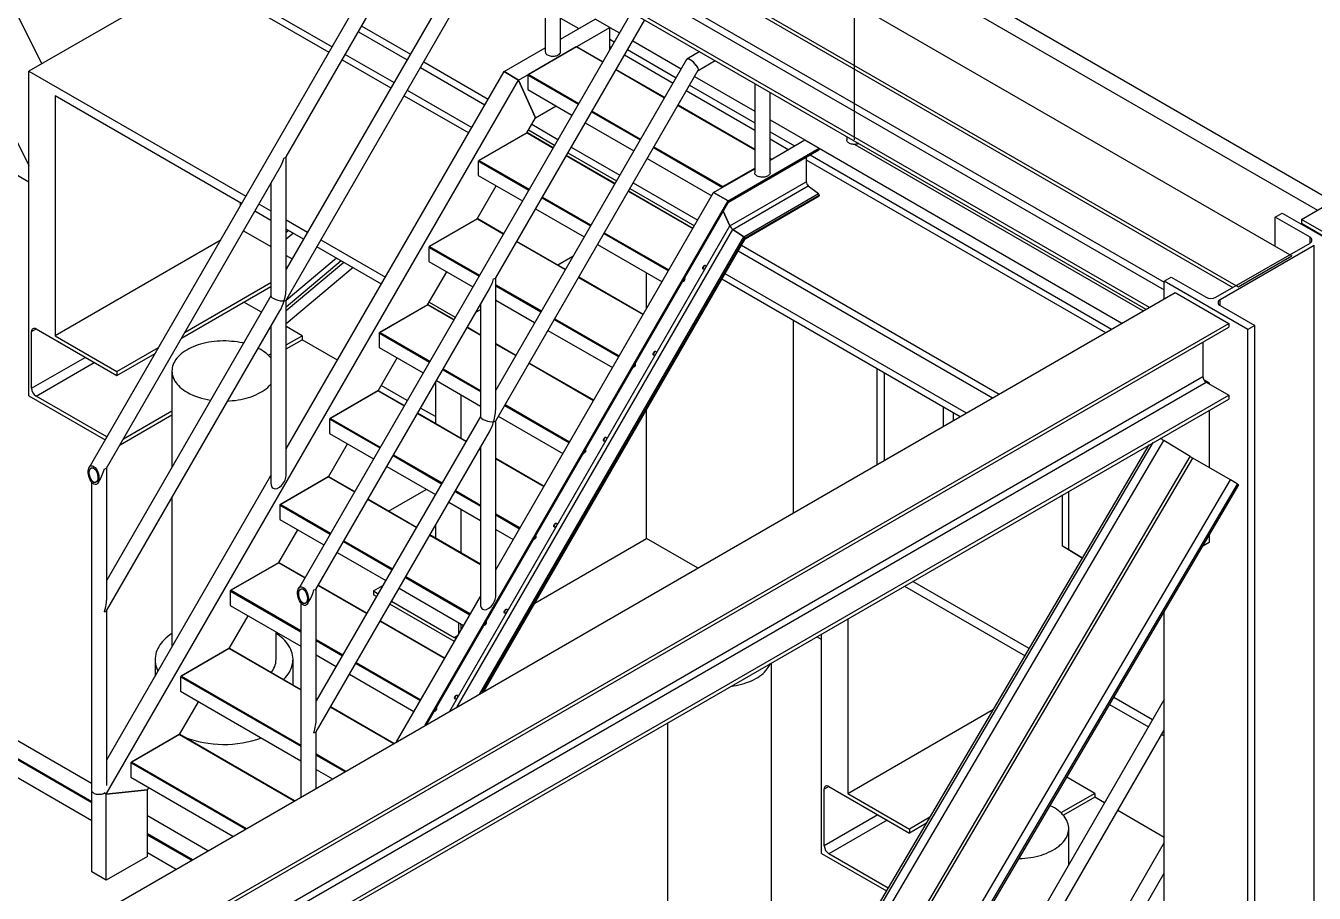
# Model space of a CAD drawing. Header units: inches. Extents: x -1490 to 2215, y -1057 to 1547.
# Drawn here: x 1852.5 to 1962.8, y 1279.2 to 1353.5 of the extents above; entities that cross this region are included whole.
import ezdxf

# ---------------------------------------------------------------- set-up
doc = ezdxf.new("R2010")
doc.units = ezdxf.units.IN
doc.header["$MEASUREMENT"] = 0

msp = doc.modelspace()

# ---------------------------------------------------------------- linework, layer by layer
at = {"color": 7, "linetype": 'Continuous', "lineweight": 25}
for p, q in [((1697.89, 1485.67), (1960.93, 1333.81)), ((1693.29, 1483.02), (1956.34, 1331.16)), ((1693.48, 1482.58), (1955.88, 1331.1)), ((1826.76, 1402.7), (1949.99, 1331.56)), ((1826.48, 1402.21), (1949.99, 1330.9)), ((1824.55, 1401.1), (1948.72, 1329.42)), ((1824.65, 1400.71), (1948.43, 1329.25)), ((1961.75, 1336.94), (2050.71, 1388.3)), ((1844.24, 1371.03), (1878.47, 1351.26)), ((1844.5, 1371.48), (1878.73, 1351.72)), ((1843.83, 1370.33), (1853.88, 1350.27)), ((1840.91, 1365.26), (1852.78, 1341.56)), ((1886.43, 1365.05), (1857.93, 1315.7)), ((1874.8, 1342.29), (1887.56, 1364.39)), ((1964.44, 1338.49), (1924.12, 1361.76)), ((1891.16, 1361.01), (1874.81, 1332.69)), ((1923.36, 1360.68), (1963.12, 1337.73)), ((1874.8, 1330.04), (1892.15, 1360.08)), ((1896.99, 1358.95), (1896.99, 1351.3)), ((1867.04, 1357.86), (1852.78, 1349.63)), ((1898.31, 1351.3), (1898.31, 1358.19)), ((1904.37, 1354.69), (1875.88, 1305.34)), ((1892.75, 1331.93), (1905.51, 1354.03)), ((1898.31, 1354.18), (1899.86, 1353.29)), ((1898.31, 1352.39), (1901.27, 1354.1)), ((1902.51, 1353.39), (1901.27, 1354.1)), ((1880.99, 1353.01), (1885.16, 1350.6)), ((1881.28, 1353.5), (1885.44, 1351.09)), ((1894.71, 1348.88), (1902.51, 1353.39)), ((1902.51, 1351.48), (1902.51, 1353.39)), ((1902.51, 1353.39), (1903.34, 1352.91)), ((1899.65, 1351.71), (1895.56, 1349.35)), ((1899.68, 1351.71), (1895.59, 1349.35)), ((1899.68, 1351.71), (1901.9, 1350.43)), ((1901.91, 1350.44), (1899.71, 1351.71)), ((1902.51, 1352.37), (1902.9, 1352.15)), ((1902.51, 1352.37), (1902.9, 1352.15)), ((1902.51, 1351.76), (1902.63, 1351.69)), ((1904.48, 1352.25), (1908.64, 1349.85)), ((1879.61, 1350.61), (1883.77, 1348.2)), ((1879.87, 1351.07), (1884.04, 1348.66)), ((1909.1, 1350.65), (1892.75, 1322.33)), ((1893.47, 1349.6), (1896.99, 1351.63)), ((1903.77, 1351.03), (1907.94, 1348.62)), ((1904.04, 1351.49), (1908.2, 1349.08)), ((1904.04, 1351.49), (1908.2, 1349.08)), ((1910.23, 1351.31), (1909.13, 1350.68)), ((1852.78, 1321.82), (1852.78, 1349.63)), ((1852.78, 1349.63), (1871.34, 1338.92)), ((1874.81, 1317.29), (1893.47, 1349.6)), ((1886.3, 1349.95), (1891.83, 1346.75)), ((1886.58, 1350.44), (1892.11, 1347.24)), ((1892.75, 1319.68), (1910.09, 1349.72)), ((1893.47, 1349.6), (1894.71, 1348.88)), ((1894.71, 1348.88), (1893.47, 1349.6)), ((1903.04, 1349.77), (1907.21, 1347.36)), ((1907.22, 1347.38), (1903.05, 1349.78)), ((1910.08, 1349.7), (1911.54, 1350.55)), ((1852.78, 1340.14), (1837.79, 1348.8)), ((1859.4, 1287.73), (1894.71, 1348.88)), ((1894.71, 1348.88), (1896.17, 1345.65)), ((1896.17, 1345.65), (1894.71, 1348.88)), ((1895.51, 1349.3), (1895.53, 1349.31)), ((1895.51, 1349.3), (1895.51, 1348.06)), ((1895.51, 1349.3), (1895.55, 1349.27)), ((1895.53, 1349.31), (1895.55, 1349.3)), ((1895.55, 1349.3), (1895.55, 1349.32)), ((1895.56, 1349.32), (1895.55, 1349.32)), ((1895.55, 1349.27), (1899.82, 1346.81)), ((1895.59, 1349.35), (1899.86, 1346.88)), ((1909.34, 1348.43), (1914.93, 1345.2)), ((1909.34, 1348.43), (1914.93, 1345.2)), ((1909.78, 1349.19), (1914.93, 1346.22)), ((1914.93, 1348.59), (1914.93, 1340.94)), ((1870.99, 1338.31), (1855.01, 1347.54)), ((1855.01, 1347.54), (1855.01, 1326.97)), ((1884.91, 1347.54), (1890.44, 1344.35)), ((1885.18, 1348), (1890.71, 1344.81)), ((1895.51, 1348.06), (1899.28, 1345.88)), ((1909.07, 1347.97), (1914.93, 1344.59)), ((1916.25, 1340.94), (1916.25, 1347.83)), ((1896.17, 1345.65), (1897.93, 1346.66)), ((1901, 1346.22), (1905.16, 1343.82)), ((1908.35, 1346.71), (1914.93, 1342.91)), ((1914.93, 1342.92), (1908.36, 1346.72)), ((1895.42, 1344.35), (1896.17, 1345.65)), ((1895.85, 1345.09), (1898.08, 1343.8)), ((1900.42, 1345.22), (1904.58, 1342.82)), ((1900.96, 1346.15), (1905.12, 1343.75)), ((1916.25, 1345.46), (1919.21, 1343.75)), ((1895.4, 1344.35), (1891.31, 1341.99)), ((1895.43, 1344.35), (1891.34, 1341.98)), ((1895.43, 1344.35), (1897.65, 1343.06)), ((1897.66, 1343.08), (1895.46, 1344.35)), ((1895.56, 1344.6), (1897.79, 1343.31)), ((1916.25, 1344.44), (1918.33, 1343.24)), ((1916.25, 1344.44), (1918.33, 1343.24)), ((1922.81, 1344.05), (1922.81, 1343.75)), ((1899.22, 1343.14), (1903.38, 1340.74)), ((1906.26, 1343.09), (1912.17, 1339.68)), ((1906.3, 1343.16), (1912.21, 1339.75)), ((1912.65, 1338.53), (1920.45, 1343.03)), ((1912.68, 1338.46), (1920.45, 1342.95)), ((1912.68, 1338.43), (1920.43, 1342.9)), ((1916.25, 1343.83), (1917.8, 1342.93)), ((1916.25, 1342.03), (1919.21, 1343.75)), ((1919.21, 1343.75), (1920.45, 1343.03)), ((1920.45, 1343.03), (1920.45, 1342.95)), ((1920.45, 1343.03), (1946.38, 1328.06)), ((1923.5, 1343.37), (1948.2, 1329.11)), ((1874.81, 1331.15), (1874.81, 1342.31)), ((1891.26, 1341.94), (1891.28, 1341.95)), ((1891.26, 1341.94), (1891.26, 1340.7)), ((1891.26, 1341.94), (1891.3, 1341.91)), ((1891.28, 1341.95), (1891.3, 1341.94)), ((1891.3, 1341.94), (1891.3, 1341.96)), ((1891.31, 1341.95), (1891.3, 1341.96)), ((1891.3, 1341.91), (1895.57, 1339.45)), ((1891.34, 1341.98), (1895.61, 1339.52)), ((1898.79, 1342.41), (1902.96, 1340)), ((1902.97, 1340.02), (1898.8, 1342.42)), ((1898.93, 1342.65), (1903.1, 1340.25)), ((1905.72, 1342.16), (1911.25, 1338.97)), ((1916.33, 1342.12), (1916.25, 1342.17)), ((1916.25, 1342.15), (1916.3, 1342.11)), ((1916.25, 1342.08), (1916.3, 1342.11)), ((1919.35, 1342.28), (1919.35, 1340.15)), ((1919.35, 1342.04), (1944.96, 1327.25)), ((1919.67, 1342.46), (1945.49, 1327.55)), ((1919.67, 1342.46), (1945.49, 1327.55)), ((1859.43, 1315.65), (1874.27, 1341.36)), ((1891.26, 1340.7), (1895.03, 1338.52)), ((1911.41, 1339.24), (1914.93, 1341.28)), ((1912.21, 1339.75), (1914.93, 1341.32)), ((1873.5, 1340.03), (1873.5, 1330.39)), ((1891.17, 1336.99), (1892.8, 1339.81)), ((1904.24, 1339.59), (1909.77, 1336.4)), ((1904.52, 1340.08), (1910.05, 1336.89)), ((1912.21, 1339.73), (1912.21, 1339.75)), ((1912.81, 1336.38), (1919.35, 1340.15)), ((1913.06, 1336.09), (1919.52, 1339.82)), ((1919.52, 1339.82), (1920.39, 1339.15)), ((1886.72, 1293.63), (1912.65, 1338.53)), ((1886.82, 1293.68), (1912.68, 1338.46)), ((1892.75, 1306.93), (1911.41, 1339.24)), ((1896.71, 1338.79), (1900.87, 1336.39)), ((1896.75, 1338.86), (1900.91, 1336.46)), ((1904.1, 1339.35), (1909.63, 1336.15)), ((1909.64, 1336.17), (1904.11, 1339.36)), ((1911.41, 1339.24), (1912.65, 1338.53)), ((1912.65, 1338.53), (1911.41, 1339.24)), ((1912.65, 1338.53), (1912.68, 1338.46)), ((1912.68, 1338.46), (1912.65, 1338.53)), ((1913.99, 1335.46), (1920.39, 1339.15)), ((1914.08, 1335.35), (1920.45, 1339.03)), ((1914.11, 1335.29), (1920.45, 1338.95)), ((1920.45, 1339.03), (1920.45, 1338.95)), ((1870.87, 1338.38), (1870.87, 1338.11)), ((1873.5, 1336.86), (1872.13, 1337.66)), ((1872.48, 1338.26), (1873.5, 1337.67)), ((1886.86, 1293.7), (1912.68, 1338.43)), ((1896.17, 1337.86), (1900.33, 1335.46)), ((1912.23, 1337.65), (1912.81, 1336.38)), ((1912.81, 1336.38), (1912.23, 1337.65)), ((1959.51, 1337.13), (1960.11, 1337.48)), ((1960.11, 1337.48), (1967.28, 1333.34)), ((1874.81, 1336.91), (1876.64, 1335.85)), ((1891.15, 1336.99), (1887.06, 1334.63)), ((1891.18, 1336.99), (1887.09, 1334.62)), ((1888.82, 1294.84), (1912.81, 1336.38)), ((1891.18, 1336.99), (1893.4, 1335.7)), ((1893.41, 1335.72), (1891.21, 1336.99)), ((1962.49, 1335.41), (1959.51, 1337.13)), ((1959.51, 1334.64), (1959.51, 1337.13)), ((1966.34, 1334.29), (1961.75, 1336.94)), ((1961.75, 1336.94), (1961.75, 1336.61)), ((1961.75, 1336.61), (1963.68, 1335.5)), ((1871.15, 1335.97), (1873.5, 1334.61)), ((1876.29, 1335.25), (1874.81, 1336.11)), ((1875.02, 1335.99), (1874.81, 1335.81)), ((1875.42, 1335.76), (1874.81, 1335.25)), ((1877.78, 1335.2), (1883.31, 1332)), ((1889.45, 1295.2), (1913.06, 1336.09)), ((1891.39, 1296.32), (1913.99, 1335.46)), ((1891.63, 1296.46), (1914.08, 1335.35)), ((1891.72, 1296.51), (1914.11, 1335.29)), ((1902.01, 1335.73), (1907.54, 1332.54)), ((1902.05, 1335.8), (1907.58, 1332.61)), ((1913.06, 1336.09), (1913.99, 1335.46)), ((1913.99, 1335.46), (1913.06, 1336.09)), ((1914.08, 1335.35), (1914.11, 1335.29)), ((1914.11, 1335.29), (1914.08, 1335.35)), ((1962.49, 1334.92), (1962.49, 1335.41)), ((1869.16, 1335.14), (1855.01, 1326.97)), ((1873.5, 1334.7), (1873.43, 1334.65)), ((1882.96, 1331.4), (1877.43, 1334.59)), ((1887.01, 1334.58), (1887.03, 1334.59)), ((1887.01, 1334.58), (1887.01, 1333.34)), ((1887.01, 1334.58), (1887.05, 1334.55)), ((1887.03, 1334.59), (1887.05, 1334.57)), ((1887.05, 1334.58), (1887.05, 1334.6)), ((1887.06, 1334.59), (1887.05, 1334.6)), ((1887.05, 1334.55), (1891.32, 1332.09)), ((1887.09, 1334.62), (1891.36, 1332.16)), ((1894.54, 1335.05), (1898.71, 1332.64)), ((1898.72, 1332.66), (1894.55, 1335.06)), ((1901.47, 1334.8), (1907, 1331.61)), ((1913.5, 1334.24), (1935.29, 1321.66)), ((1913.79, 1334.73), (1935.85, 1321.99)), ((1954.42, 1330.27), (1962.49, 1334.92)), ((1962.85, 1334.71), (1954.78, 1330.06)), ((1962.85, 1211.93), (1962.85, 1334.71)), ((1874.81, 1333.85), (1875.32, 1333.56)), ((1879.12, 1333.62), (1874.81, 1330)), ((1879.51, 1333.39), (1874.81, 1329.44)), ((1879.74, 1333.26), (1874.81, 1329.12)), ((1887.01, 1333.34), (1890.78, 1331.16)), ((1899.36, 1333.77), (1898.07, 1333.03)), ((1956.34, 1331.16), (1960.93, 1333.81)), ((1880.53, 1332.81), (1874.81, 1328)), ((1886.92, 1329.63), (1888.55, 1332.45)), ((1892.75, 1320.79), (1892.75, 1331.95)), ((1899.85, 1331.98), (1905.38, 1328.79)), ((1905.39, 1328.81), (1899.86, 1332)), ((1905.67, 1329.3), (1905.67, 1332.38)), ((1912.12, 1331.84), (1932.52, 1320.06)), ((1912.38, 1332.3), (1933.05, 1320.37)), ((1949.99, 1331.64), (1950.6, 1331.99)), ((1950.6, 1331.99), (1953.58, 1330.27)), ((1865.85, 1326.78), (1873.5, 1331.2)), ((1866.15, 1327.29), (1873.5, 1331.54)), ((1877.37, 1305.3), (1892.21, 1331)), ((1892.75, 1331.35), (1896.66, 1329.1)), ((1892.75, 1331.26), (1896.62, 1329.03)), ((1957.16, 1327.5), (1949.99, 1331.64)), ((1949.99, 1330.15), (1949.99, 1331.64)), ((1847.03, 1270.71), (1950.93, 1330.69)), ((1873.5, 1330.41), (1859.44, 1306.05)), ((1872.68, 1328.99), (1871.18, 1329.86)), ((1874.81, 1315.1), (1874.81, 1330.06)), ((1886.9, 1329.63), (1882.81, 1327.27)), ((1886.93, 1329.63), (1882.84, 1327.26)), ((1886.93, 1329.63), (1889.15, 1328.34)), ((1889.16, 1328.36), (1886.96, 1329.63)), ((1887.05, 1329.85), (1889.28, 1328.56)), ((1891.44, 1329.67), (1891.44, 1320.03)), ((1892.75, 1330.02), (1896.08, 1328.1)), ((1892.81, 1329.99), (1892.75, 1329.96)), ((1950.93, 1330.69), (1955.52, 1328.04)), ((1954.78, 1329.57), (1954.78, 1330.06)), ((1859.43, 1303.41), (1874.27, 1329.11)), ((1891.44, 1329.2), (1891.03, 1328.96)), ((1954.78, 1329.57), (1957.76, 1327.85)), ((1851.62, 1268.06), (1955.52, 1328.04)), ((1851.62, 1267.73), (1955.52, 1327.71)), ((1853, 1327.34), (1853.39, 1327.56)), ((1853.39, 1327.56), (1860.29, 1323.58)), ((1873.5, 1327.78), (1873.5, 1314.34)), ((1876.16, 1326.98), (1874.81, 1327.76)), ((1890.29, 1327.68), (1891.44, 1327.02)), ((1891.44, 1327.04), (1890.3, 1327.7)), ((1897.22, 1327.44), (1902.75, 1324.25)), ((1897.76, 1328.37), (1903.29, 1325.18)), ((1897.8, 1328.44), (1903.33, 1325.25)), ((1918.26, 1311.83), (1918.26, 1328.29)), ((1955.52, 1328.04), (1955.52, 1327.71)), ((1957.76, 1327.85), (1957.16, 1327.5)), ((1957.16, 1198.06), (1957.16, 1327.5)), ((1957.76, 1197.71), (1957.76, 1327.85)), ((1853, 1322.48), (1853, 1327.34)), ((1855.01, 1326.97), (1860.29, 1323.91)), ((1874.81, 1326.2), (1876.16, 1326.98)), ((1874.81, 1325.87), (1876.16, 1326.64)), ((1876.16, 1326.98), (1876.16, 1326.64)), ((1879.2, 1324.89), (1876.16, 1326.64)), ((1882.76, 1327.21), (1882.78, 1327.23)), ((1882.76, 1327.21), (1882.76, 1325.98)), ((1882.76, 1327.21), (1882.8, 1327.19)), ((1882.78, 1327.23), (1882.8, 1327.21)), ((1882.8, 1327.21), (1882.8, 1327.24)), ((1882.81, 1327.23), (1882.8, 1327.24)), ((1882.8, 1327.19), (1887.07, 1324.73)), ((1882.84, 1327.26), (1887.11, 1324.8)), ((1953.31, 1326.44), (1953.31, 1323.49)), ((1860.29, 1323.91), (1863.87, 1325.98)), ((1860.29, 1323.58), (1863.58, 1325.47)), ((1873.27, 1325.31), (1873.5, 1325.44)), ((1882.76, 1325.98), (1886.53, 1323.8)), ((1894.47, 1325.3), (1892.75, 1326.28)), ((1892.75, 1326.26), (1894.46, 1325.28)), ((1853, 1322.48), (1857.6, 1325.13)), ((1853.39, 1321.81), (1858.37, 1324.68)), ((1873.48, 1325.1), (1873.5, 1325.11)), ((1882.67, 1322.27), (1884.3, 1325.09)), ((1888.25, 1324.14), (1891.44, 1322.3)), ((1895.6, 1324.62), (1901.13, 1321.43)), ((1901.14, 1321.45), (1895.61, 1324.64)), ((1925.42, 1315.97), (1925.42, 1324.16)), ((1852.55, 1265.33), (1953.31, 1323.49)), ((1852.55, 1264.67), (1953.59, 1323)), ((1860.29, 1323.91), (1860.29, 1323.58)), ((1865.02, 1323.96), (1865.02, 1315.73)), ((1887.67, 1323.14), (1891.44, 1320.96)), ((1888.21, 1324.07), (1891.44, 1322.2)), ((1926.03, 1316.32), (1926.03, 1323.81)), ((1953.84, 1322.94), (1953.4, 1323.19)), ((1953.59, 1323), (1955.52, 1321.89)), ((1882.65, 1322.27), (1878.56, 1319.9)), ((1882.68, 1322.26), (1878.59, 1319.9)), ((1882.68, 1322.26), (1884.9, 1320.98)), ((1884.91, 1321), (1882.71, 1322.27)), ((1885.17, 1321.44), (1882.94, 1322.73)), ((1887.58, 1322.98), (1887.58, 1319.46)), ((1889.8, 1318.17), (1889.8, 1321.91)), ((1953.77, 1322.9), (1953.84, 1322.94)), ((1953.84, 1322.94), (1953.84, 1322.86)), ((1852.55, 1262.45), (1955.52, 1321.89)), ((1852.55, 1262.12), (1955.52, 1321.56)), ((1852.78, 1321.82), (1859.3, 1318.06)), ((1859.44, 1318.31), (1853.39, 1321.81)), ((1893.51, 1321.01), (1899.04, 1317.81)), ((1893.55, 1321.08), (1899.08, 1317.89)), ((1931.11, 1319.25), (1931.11, 1320.87)), ((1955.52, 1321.89), (1955.52, 1321.56)), ((1860.58, 1317.65), (1865.02, 1320.21)), ((1860.87, 1318.15), (1865.02, 1320.55)), ((1891.44, 1320.05), (1877.38, 1295.7)), ((1878.51, 1319.85), (1878.53, 1319.87)), ((1878.51, 1319.85), (1878.51, 1318.62)), ((1878.51, 1319.85), (1878.55, 1319.83)), ((1878.53, 1319.87), (1878.55, 1319.85)), ((1878.55, 1319.85), (1878.55, 1319.88)), ((1878.56, 1319.87), (1878.55, 1319.88)), ((1878.55, 1319.83), (1882.82, 1317.37)), ((1878.59, 1319.9), (1882.86, 1317.44)), ((1886.04, 1320.32), (1890.21, 1317.92)), ((1890.22, 1317.93), (1886.05, 1320.34)), ((1887.58, 1320.06), (1886.31, 1320.79)), ((1892.75, 1304.74), (1892.75, 1319.7)), ((1892.97, 1320.08), (1898.5, 1316.89)), ((1905.67, 1309.61), (1905.67, 1320.67)), ((1931.96, 1319.74), (1931.96, 1320.38)), ((1953.84, 1320.6), (1953.84, 1315.69)), ((1877.37, 1293.05), (1892.21, 1318.75)), ((1878.51, 1318.62), (1882.28, 1316.44)), ((1852.55, 1152.5), (1949.97, 1318)), ((1852.55, 1153.87), (1949.06, 1317.84)), ((1852.55, 1154.27), (1948.71, 1317.63)), ((1878.42, 1314.91), (1880.05, 1317.72)), ((1952.22, 1316.63), (1949.97, 1318)), ((1853.95, 1149.68), (1952.22, 1316.63)), ((1854.18, 1149.55), (1952.44, 1316.49)), ((1883.96, 1316.71), (1888.12, 1314.3)), ((1884, 1316.78), (1888.16, 1314.37)), ((1891.35, 1317.26), (1891.44, 1317.21)), ((1891.44, 1317.23), (1891.36, 1317.28)), ((1891.44, 1317.42), (1891.44, 1303.98)), ((1896.89, 1314.08), (1892.75, 1316.47)), ((1892.75, 1316.45), (1896.88, 1314.07)), ((1955.67, 1314.63), (1952.44, 1316.49)), ((1859.44, 1304.52), (1859.44, 1315.67)), ((1883.42, 1315.78), (1887.58, 1313.37)), ((1858.12, 1288.63), (1812.99, 1314.69)), ((1857.4, 1147.69), (1955.67, 1314.63)), ((1858, 1147.33), (1956.27, 1314.28)), ((1858.12, 1314.46), (1858.12, 1288.08)), ((1858.12, 1147.26), (1956.39, 1314.2)), ((1858.69, 1314.38), (1858.89, 1314.72)), ((1859.44, 1290.65), (1873.5, 1315.01)), ((1878.4, 1314.91), (1874.31, 1312.54)), ((1878.43, 1314.9), (1874.34, 1312.54)), ((1878.43, 1314.9), (1880.65, 1313.62)), ((1880.66, 1313.63), (1878.46, 1314.91)), ((1956.39, 1314.2), (1956.27, 1314.28)), ((1812.99, 1313.17), (1858.16, 1287.09)), ((1865.02, 1313.1), (1865.02, 1300.33)), ((1883.57, 1311.96), (1886.8, 1313.82)), ((1887.58, 1313.38), (1887.58, 1313.36)), ((1889.26, 1313.65), (1891.44, 1312.39)), ((1889.3, 1313.72), (1891.44, 1312.48)), ((1941.29, 1308.96), (1941.29, 1313.35)), ((1941.82, 1308.65), (1941.82, 1313.66)), ((1858.16, 1286.98), (1812.99, 1313.05)), ((1874.26, 1312.49), (1874.28, 1312.5)), ((1874.26, 1312.49), (1874.26, 1311.25)), ((1874.26, 1312.49), (1874.3, 1312.47)), ((1874.28, 1312.5), (1874.3, 1312.49)), ((1874.3, 1312.49), (1874.3, 1312.52)), ((1874.31, 1312.51), (1874.3, 1312.52)), ((1874.3, 1312.47), (1878.57, 1310)), ((1874.34, 1312.54), (1878.61, 1310.07)), ((1881.79, 1312.96), (1885.96, 1310.56)), ((1885.97, 1310.57), (1881.8, 1312.98)), ((1888.72, 1312.72), (1891.44, 1311.15)), ((1889.8, 1308.36), (1889.8, 1312.09)), ((1812.99, 1311.54), (1858.16, 1285.46)), ((1874.26, 1311.25), (1878.03, 1309.07)), ((1892.75, 1311.72), (1894.83, 1310.52)), ((1892.75, 1311.63), (1894.79, 1310.45)), ((1874.17, 1307.55), (1875.8, 1310.36)), ((1887.1, 1309.9), (1891.44, 1307.39)), ((1891.44, 1307.41), (1887.11, 1309.92)), ((1887.58, 1310.73), (1887.58, 1309.64)), ((1892.75, 1310.39), (1894.25, 1309.52)), ((1953.84, 1309.87), (1953.84, 1309.26)), ((1879.71, 1309.35), (1883.87, 1306.94)), ((1879.75, 1309.42), (1883.91, 1307.01)), ((1896.09, 1304.08), (1905.67, 1309.61)), ((1910.04, 1307.09), (1905.67, 1309.61)), ((1941.82, 1308.65), (1941.29, 1308.96)), ((1942.99, 1307.91), (1941.29, 1308.96)), ((1953.84, 1309.26), (1953.3, 1308.95)), ((1879.17, 1308.42), (1883.33, 1306.01)), ((1942.99, 1307.93), (1941.82, 1308.65)), ((1874.15, 1307.54), (1870.06, 1305.18)), ((1874.18, 1307.54), (1870.09, 1305.18)), ((1874.18, 1307.54), (1876.4, 1306.26)), ((1876.41, 1306.27), (1874.21, 1307.54)), ((1877.54, 1305.6), (1881.71, 1303.2)), ((1881.72, 1303.21), (1877.55, 1305.62)), ((1882.29, 1305.13), (1883.09, 1305.59)), ((1884.47, 1305.36), (1890, 1302.16)), ((1885.01, 1306.28), (1890.54, 1303.09)), ((1885.05, 1306.36), (1890.58, 1303.16)), ((1927.76, 1305.54), (1938.08, 1299.58)), ((1938.43, 1300.18), (1928.46, 1305.94)), ((1870.01, 1305.13), (1870.03, 1305.14)), ((1870.01, 1305.13), (1870.01, 1303.89)), ((1870.01, 1305.13), (1870.05, 1305.11)), ((1870.03, 1305.14), (1870.05, 1305.13)), ((1870.05, 1305.13), (1870.05, 1305.15)), ((1870.06, 1305.15), (1870.05, 1305.15)), ((1870.05, 1305.11), (1876.06, 1301.63)), ((1870.09, 1305.18), (1876.06, 1301.73)), ((1876.63, 1304.03), (1876.83, 1304.37)), ((1877.38, 1294.16), (1877.38, 1305.31)), ((1882.29, 1305.13), (1882.29, 1304.79)), ((1882.29, 1305.13), (1882.69, 1304.89)), ((1882.54, 1304.64), (1882.29, 1304.79)), ((1884.25, 1292.2), (1891.44, 1304.65)), ((1859.44, 1288.46), (1859.44, 1303.42)), ((1870.01, 1303.89), (1876.06, 1300.4)), ((1876.06, 1304.1), (1876.06, 1287.47)), ((1889.21, 1300.79), (1883.68, 1303.98)), ((1883.83, 1304.24), (1889.19, 1301.14)), ((1949.99, 1243.46), (1949.99, 1303.33)), ((1869.92, 1300.18), (1871.55, 1303)), ((1882.85, 1302.54), (1888.38, 1299.35)), ((1888.39, 1299.36), (1882.86, 1302.55)), ((1889.58, 1301.43), (1889.58, 1302.41)), ((1889.8, 1301.82), (1889.8, 1302.28)), ((1922.89, 1302.73), (1922.89, 1287.78)), ((1873.94, 1299.25), (1873.94, 1301.62)), ((1877.38, 1300.97), (1879.66, 1299.65)), ((1889.19, 1301.14), (1889.52, 1301.33)), ((1920.66, 1300.96), (1920.24, 1301.2)), ((1920.66, 1282.64), (1920.66, 1301.44)), ((1869.9, 1300.18), (1865.81, 1297.82)), ((1869.93, 1300.18), (1865.84, 1297.82)), ((1869.93, 1300.18), (1876.06, 1296.64)), ((1876.06, 1296.66), (1869.96, 1300.18)), ((1877.38, 1300.88), (1879.62, 1299.58)), ((1863.58, 1299.25), (1863.58, 1297.82)), ((1875.39, 1297.05), (1875.39, 1299.25)), ((1877.38, 1299.64), (1879.08, 1298.65)), ((1880.76, 1298.92), (1886.29, 1295.73)), ((1880.8, 1298.99), (1886.33, 1295.8)), ((1916.37, 1274.76), (1916.37, 1298.96)), ((1865.76, 1297.77), (1865.78, 1297.78)), ((1865.76, 1297.77), (1865.76, 1296.53)), ((1865.76, 1297.77), (1865.8, 1297.75)), ((1865.78, 1297.78), (1865.8, 1297.77)), ((1865.8, 1297.77), (1865.8, 1297.79)), ((1865.81, 1297.79), (1865.8, 1297.79)), ((1865.8, 1297.75), (1876.06, 1291.82)), ((1865.84, 1297.82), (1876.06, 1291.91)), ((1880.22, 1297.99), (1885.75, 1294.8)), ((1865.76, 1296.53), (1876.06, 1290.58)), ((1865.67, 1292.82), (1867.3, 1295.64)), ((1877.47, 1295.85), (1877.38, 1295.9)), ((1877.38, 1295.88), (1877.46, 1295.84)), ((1949.99, 1295.83), (1935.59, 1270.87)), ((1948.99, 1294.09), (1945.68, 1296)), ((1878.6, 1295.18), (1884, 1292.06)), ((1884.02, 1292.07), (1878.61, 1295.19)), ((1922.89, 1287.78), (1935.38, 1294.99)), ((1945.32, 1295.4), (1948.64, 1293.49)), ((1907.45, 1293.81), (1907.45, 1274.76)), ((1865.65, 1292.82), (1861.56, 1290.46)), ((1865.68, 1292.82), (1861.59, 1290.46)), ((1865.68, 1292.82), (1875.5, 1287.15)), ((1875.52, 1287.16), (1865.71, 1292.82)), ((1877.38, 1288.23), (1877.38, 1293.07)), ((1937.08, 1270.83), (1949.99, 1293.2)), ((1949.78, 1292.83), (1949.99, 1292.71)), ((1877.38, 1291.16), (1879.91, 1289.69)), ((1877.38, 1291.06), (1879.83, 1289.65)), ((1861.51, 1290.41), (1861.53, 1290.42)), ((1861.51, 1290.41), (1861.51, 1289.17)), ((1861.51, 1290.41), (1861.55, 1290.39)), ((1861.53, 1290.42), (1861.55, 1290.41)), ((1861.55, 1290.41), (1861.55, 1290.43)), ((1861.56, 1290.43), (1861.55, 1290.43)), ((1861.55, 1290.39), (1871.33, 1284.74)), ((1861.59, 1290.46), (1871.41, 1284.79)), ((1861.51, 1289.17), (1870.25, 1284.12)), ((1877.38, 1289.82), (1878.76, 1289.03)), ((1944.05, 1287.79), (1941.66, 1289.17)), ((1858.16, 1281.06), (1858.16, 1287.96)), ((1859.24, 1287.82), (1859.4, 1287.73)), ((1859.4, 1287.73), (1859.24, 1287.82)), ((1859.4, 1287.73), (1862.93, 1288.08)), ((1862.93, 1288.08), (1859.4, 1287.73)), ((1859.4, 1280.35), (1859.4, 1287.73)), ((1862.93, 1288.08), (1863.05, 1288.28)), ((1862.93, 1282.39), (1862.93, 1288.08)), ((1921.27, 1288.37), (1920.88, 1288.15)), ((1920.88, 1283.29), (1920.88, 1288.15)), ((1921.27, 1288.37), (1928.18, 1284.39)), ((1922.89, 1287.78), (1928.18, 1284.73)), ((1944.05, 1287.79), (1941.15, 1286.13)), ((1944.05, 1287.79), (1944.05, 1287.46)), ((1944.05, 1287.46), (1941.36, 1285.91)), ((1944.88, 1286.97), (1944.05, 1287.46)), ((1868.1, 1282.87), (1862.93, 1285.86)), ((1925.48, 1285.95), (1920.88, 1283.29)), ((1926.26, 1285.5), (1921.27, 1282.62)), ((1929.93, 1285.74), (1928.18, 1284.73)), ((1949.99, 1284.02), (1946.02, 1286.32)), ((1929.63, 1285.23), (1928.18, 1284.39)), ((1928.18, 1284.73), (1928.18, 1284.39)), ((1941.82, 1281.67), (1941.82, 1284.77)), ((1862.93, 1284.34), (1866.78, 1282.12)), ((1866.68, 1282.06), (1862.93, 1284.22)), ((1949.99, 1283.58), (1937.09, 1261.23)), ((1862.93, 1282.39), (1859.4, 1280.35)), ((1862.93, 1282.71), (1865.37, 1281.3)), ((1920.66, 1282.64), (1926.22, 1279.43)), ((1926.37, 1279.68), (1921.27, 1282.62)), ((1859.4, 1280.35), (1858.16, 1281.06)), ((1937.08, 1258.58), (1949.99, 1280.95))]:
    msp.add_line(p, q, dxfattribs=at)
at = {"color": 7, "linetype": 'Continuous'}
msp.add_line((1923.46, 1378.04), (1923.46, 1343.75), dxfattribs=at)
at = {"color": 7, "linetype": 'Continuous', "lineweight": 25, "flags": 128}
for points in [[(1896.99, 1351.3), (1896.99, 1351.29), (1897, 1351.24), (1897.02, 1351.18), (1897.06, 1351.13), (1897.11, 1351.08), (1897.17, 1351.04), (1897.24, 1351), (1897.32, 1350.97), (1897.4, 1350.95), (1897.49, 1350.93), (1897.59, 1350.92), (1897.68, 1350.92), (1897.78, 1350.93), (1897.87, 1350.94), (1897.96, 1350.96), (1898.04, 1350.99), (1898.11, 1351.03)], [(1923.85, 1343.44), (1923.78, 1343.42), (1923.69, 1343.39), (1923.6, 1343.38), (1923.5, 1343.37), (1923.4, 1343.37), (1923.31, 1343.38), (1923.22, 1343.4), (1923.13, 1343.42), (1923.05, 1343.45), (1922.98, 1343.49), (1922.92, 1343.54), (1922.87, 1343.58), (1922.84, 1343.63), (1922.82, 1343.69), (1922.81, 1343.74), (1922.81, 1343.75)], [(1916.25, 1340.94), (1916.24, 1340.89), (1916.22, 1340.84), (1916.19, 1340.79), (1916.14, 1340.74), (1916.09, 1340.69), (1916.02, 1340.65), (1915.94, 1340.62), (1915.86, 1340.59), (1915.77, 1340.57), (1915.67, 1340.56), (1915.58, 1340.56), (1915.48, 1340.57), (1915.39, 1340.58), (1915.3, 1340.6), (1915.22, 1340.63), (1915.14, 1340.66), (1915.08, 1340.7), (1915.02, 1340.75), (1914.98, 1340.8), (1914.95, 1340.85), (1914.93, 1340.91), (1914.93, 1340.94)], [(1910.61, 1332.69), (1910.57, 1332.67), (1910.54, 1332.67), (1910.51, 1332.68), (1910.49, 1332.7), (1910.48, 1332.73), (1910.48, 1332.77), (1910.48, 1332.82), (1910.5, 1332.86), (1910.53, 1332.91), (1910.56, 1332.95), (1910.59, 1332.98), (1910.63, 1333), (1910.66, 1333.01), (1910.69, 1333.01), (1910.72, 1332.99), (1910.73, 1332.96), (1910.74, 1332.93), (1910.74, 1332.88), (1910.73, 1332.84), (1910.71, 1332.79), (1910.68, 1332.75), (1910.65, 1332.71), (1910.61, 1332.69)], [(1871.15, 1326.34), (1871.09, 1326.36), (1870.85, 1326.41), (1870.62, 1326.45), (1870.37, 1326.48), (1870.13, 1326.5), (1869.88, 1326.52), (1869.64, 1326.53), (1869.39, 1326.53), (1869.14, 1326.52), (1868.89, 1326.51), (1868.65, 1326.49), (1868.41, 1326.46), (1868.17, 1326.42), (1867.93, 1326.37), (1867.7, 1326.32), (1867.48, 1326.26), (1867.26, 1326.19), (1867.05, 1326.11), (1866.85, 1326.03), (1866.65, 1325.95), (1866.46, 1325.85), (1866.29, 1325.75), (1866.12, 1325.65), (1865.96, 1325.54), (1865.81, 1325.42), (1865.68, 1325.3), (1865.55, 1325.18), (1865.44, 1325.05), (1865.34, 1324.92), (1865.26, 1324.78), (1865.19, 1324.65), (1865.13, 1324.51), (1865.08, 1324.37), (1865.05, 1324.23), (1865.03, 1324.08), (1865.02, 1323.94), (1865.03, 1323.8), (1865.05, 1323.65), (1865.09, 1323.51), (1865.14, 1323.37), (1865.2, 1323.23), (1865.28, 1323.1), (1865.37, 1322.96), (1865.47, 1322.83), (1865.58, 1322.71), (1865.71, 1322.58), (1865.85, 1322.46), (1866, 1322.35), (1866.16, 1322.24), (1866.33, 1322.14)], [(1906.36, 1325.32), (1906.32, 1325.31), (1906.29, 1325.31), (1906.26, 1325.32), (1906.24, 1325.34), (1906.23, 1325.37), (1906.23, 1325.41), (1906.23, 1325.46), (1906.25, 1325.5), (1906.28, 1325.55), (1906.31, 1325.59), (1906.34, 1325.62), (1906.38, 1325.64), (1906.41, 1325.65), (1906.44, 1325.65), (1906.47, 1325.63), (1906.48, 1325.6), (1906.49, 1325.56), (1906.49, 1325.52), (1906.48, 1325.48), (1906.46, 1325.43), (1906.43, 1325.39), (1906.4, 1325.35), (1906.36, 1325.32)], [(1869.81, 1321.39), (1869.95, 1321.4), (1870.19, 1321.42), (1870.43, 1321.44), (1870.68, 1321.48), (1870.91, 1321.52), (1871.14, 1321.57), (1871.37, 1321.63), (1871.59, 1321.69), (1871.81, 1321.76), (1872.02, 1321.84), (1872.22, 1321.92), (1872.41, 1322.02), (1872.59, 1322.11), (1872.76, 1322.21), (1872.93, 1322.32), (1873.08, 1322.44), (1873.22, 1322.55), (1873.35, 1322.68), (1873.47, 1322.8), (1873.5, 1322.84)], [(1902.11, 1317.96), (1902.07, 1317.95), (1902.04, 1317.95), (1902.01, 1317.96), (1901.99, 1317.98), (1901.98, 1318.01), (1901.98, 1318.05), (1901.98, 1318.1), (1902, 1318.14), (1902.03, 1318.19), (1902.06, 1318.23), (1902.09, 1318.26), (1902.13, 1318.28), (1902.16, 1318.29), (1902.19, 1318.28), (1902.22, 1318.27), (1902.23, 1318.24), (1902.24, 1318.2), (1902.24, 1318.16), (1902.23, 1318.11), (1902.21, 1318.07), (1902.18, 1318.03), (1902.15, 1317.99), (1902.11, 1317.96)], [(1897.86, 1310.6), (1897.82, 1310.59), (1897.79, 1310.58), (1897.76, 1310.6), (1897.74, 1310.62), (1897.73, 1310.65), (1897.73, 1310.69), (1897.73, 1310.73), (1897.75, 1310.78), (1897.78, 1310.83), (1897.81, 1310.87), (1897.84, 1310.9), (1897.88, 1310.92), (1897.91, 1310.93), (1897.94, 1310.92), (1897.97, 1310.91), (1897.98, 1310.88), (1897.99, 1310.84), (1897.99, 1310.8), (1897.98, 1310.75), (1897.96, 1310.71), (1897.93, 1310.66), (1897.9, 1310.63), (1897.86, 1310.6)], [(1893.61, 1303.24), (1893.57, 1303.23), (1893.54, 1303.22), (1893.51, 1303.23), (1893.49, 1303.26), (1893.48, 1303.29), (1893.48, 1303.33), (1893.48, 1303.37), (1893.5, 1303.42), (1893.53, 1303.46), (1893.56, 1303.5), (1893.59, 1303.54), (1893.63, 1303.56), (1893.66, 1303.57), (1893.69, 1303.56), (1893.72, 1303.55), (1893.73, 1303.52), (1893.74, 1303.48), (1893.74, 1303.44), (1893.73, 1303.39), (1893.71, 1303.35), (1893.68, 1303.3), (1893.65, 1303.27), (1893.61, 1303.24)], [(1865.02, 1301.49), (1865.01, 1301.48), (1864.83, 1301.36), (1864.66, 1301.22), (1864.5, 1301.09), (1864.36, 1300.95), (1864.22, 1300.8), (1864.1, 1300.65), (1863.99, 1300.5), (1863.89, 1300.35), (1863.8, 1300.19), (1863.73, 1300.03), (1863.67, 1299.87), (1863.63, 1299.7), (1863.6, 1299.54), (1863.58, 1299.38), (1863.58, 1299.21), (1863.59, 1299.05), (1863.61, 1298.88), (1863.65, 1298.72), (1863.7, 1298.56), (1863.76, 1298.4), (1863.83, 1298.26)], [(1874.57, 1297.52), (1874.61, 1297.56), (1874.74, 1297.71), (1874.87, 1297.85), (1874.98, 1298.01), (1875.08, 1298.16), (1875.16, 1298.32), (1875.23, 1298.48), (1875.29, 1298.64), (1875.33, 1298.8), (1875.37, 1298.97), (1875.38, 1299.13), (1875.39, 1299.29), (1875.38, 1299.46), (1875.35, 1299.62), (1875.31, 1299.79), (1875.26, 1299.95), (1875.2, 1300.11), (1875.12, 1300.27), (1875.03, 1300.42), (1874.92, 1300.58), (1874.81, 1300.73), (1874.68, 1300.87), (1874.54, 1301.02), (1874.38, 1301.16), (1874.22, 1301.29), (1874.04, 1301.42), (1873.94, 1301.49)], [(1912.89, 1296.95), (1913.1, 1296.99), (1913.34, 1297.03), (1913.57, 1297.08), (1913.8, 1297.13), (1914.02, 1297.2), (1914.23, 1297.27), (1914.44, 1297.35), (1914.64, 1297.43), (1914.83, 1297.52), (1915.02, 1297.62), (1915.19, 1297.72), (1915.35, 1297.83), (1915.5, 1297.94), (1915.64, 1298.06), (1915.77, 1298.18), (1915.89, 1298.31), (1916, 1298.44), (1916.09, 1298.57), (1916.17, 1298.71), (1916.24, 1298.84), (1916.26, 1298.9)], [(1889.36, 1295.88), (1889.32, 1295.87), (1889.29, 1295.86), (1889.26, 1295.87), (1889.24, 1295.89), (1889.23, 1295.93), (1889.23, 1295.97), (1889.23, 1296.01), (1889.25, 1296.06), (1889.28, 1296.1), (1889.31, 1296.14), (1889.34, 1296.17), (1889.38, 1296.2), (1889.41, 1296.2), (1889.44, 1296.2), (1889.47, 1296.18), (1889.48, 1296.16), (1889.49, 1296.12), (1889.49, 1296.08), (1889.48, 1296.03), (1889.46, 1295.98), (1889.43, 1295.94), (1889.4, 1295.91), (1889.36, 1295.88)], [(1858.12, 1288.08), (1858.12, 1288.08), (1858.13, 1288.02), (1858.15, 1287.97), (1858.19, 1287.92), (1858.24, 1287.87), (1858.3, 1287.83), (1858.37, 1287.79), (1858.45, 1287.76), (1858.53, 1287.73), (1858.62, 1287.72), (1858.72, 1287.71), (1858.82, 1287.71), (1858.91, 1287.71), (1859, 1287.73), (1859.09, 1287.75), (1859.17, 1287.78), (1859.24, 1287.82)], [(1937.55, 1282.2), (1937.58, 1282.2), (1937.83, 1282.21), (1938.07, 1282.23), (1938.32, 1282.26), (1938.56, 1282.29), (1938.79, 1282.33), (1939.03, 1282.38), (1939.25, 1282.44), (1939.48, 1282.5), (1939.69, 1282.57), (1939.9, 1282.65), (1940.1, 1282.74), (1940.29, 1282.83), (1940.47, 1282.92), (1940.65, 1283.03), (1940.81, 1283.14), (1940.96, 1283.25), (1941.1, 1283.37), (1941.23, 1283.49), (1941.35, 1283.61), (1941.45, 1283.74), (1941.55, 1283.88), (1941.62, 1284.01), (1941.69, 1284.15), (1941.74, 1284.29), (1941.78, 1284.43), (1941.81, 1284.57), (1941.82, 1284.72), (1941.82, 1284.86), (1941.8, 1285), (1941.77, 1285.14), (1941.73, 1285.28), (1941.68, 1285.42), (1941.61, 1285.56), (1941.52, 1285.7), (1941.43, 1285.83), (1941.32, 1285.96), (1941.2, 1286.08), (1941.07, 1286.2), (1940.92, 1286.32), (1940.77, 1286.43), (1940.6, 1286.54), (1940.43, 1286.64), (1940.24, 1286.73), (1940.23, 1286.74)]]:
    msp.add_lwpolyline(points, dxfattribs=at)
at = {"color": 7, "linetype": 'Continuous', "lineweight": 25}
for centre, radius, start, end in [((1899.66, 1351.69), 0.0292, 54.3824, 114.3071), ((1899.7, 1351.69), 0.0292, 65.6929, 125.6176), ((1897.98, 1351.33), 0.326, 293.9438, 354.7361), ((1895.64, 1349.27), 0.0891, 122.6055, 177.3945), ((1895.57, 1349.33), 0.0253, 50.7967, 189.214), ((1895.41, 1344.32), 0.0292, 54.3824, 114.3071), ((1895.45, 1344.32), 0.0292, 65.6929, 125.6176), ((1920.4, 1342.95), 0.0538, 304.7388, 6.5733), ((1891.32, 1341.96), 0.0253, 50.7967, 189.214), ((1891.39, 1341.91), 0.0891, 122.6055, 177.3945), ((1916.32, 1342.09), 0.0253, 350.786, 129.2033), ((1916.26, 1342.04), 0.0859, 29.2391, 57.6588), ((1912.26, 1339.68), 0.0891, 122.6055, 177.3945), ((1912.23, 1339.69), 0.0446, 122.6055, 177.3945), ((1912.16, 1339.68), 0.0837, 28.8568, 58.0454), ((1912.19, 1339.69), 0.0418, 28.8609, 58.0455), ((1919.8, 1340.18), 0.453, 182.8998, 231.6282), ((1920.28, 1339.02), 0.172, 2.8998, 51.6282), ((1891.16, 1336.96), 0.0292, 54.3824, 114.3071), ((1891.2, 1336.96), 0.0292, 65.6929, 125.6176), ((1962.39, 1335.17), 0.264, 291.6744, 68.3256), ((1887.07, 1334.6), 0.0253, 50.7967, 189.214), ((1887.14, 1334.55), 0.0891, 122.6055, 177.3945), ((1910.32, 1333), 0.283, 302.5181, 357.4872), ((1910.32, 1333), 0.284, 302.1695, 357.3919), ((1910.29, 1333.02), 0.3, 309.3487, 350.6567), ((1908.74, 1331.87), 0.23, 295.9085, 25.1013), ((1908.78, 1331.75), 0.101, 258.7092, 304.6179), ((1886.91, 1329.6), 0.0292, 54.3824, 114.3071), ((1886.95, 1329.6), 0.0292, 65.6929, 125.6176), ((1954, 1331.08), 0.915, 242.391, 297.609), ((1954.88, 1329.81), 0.264, 111.6744, 248.3256), ((1853.24, 1327.37), 0.242, 51.3254, 188.6853), ((1882.82, 1327.24), 0.0253, 50.7967, 189.214), ((1882.89, 1327.19), 0.0891, 122.6055, 177.3945), ((1870.96, 1322.85), 3.38, 41.2061, 64.4923), ((1906.07, 1325.64), 0.283, 302.5181, 357.4872), ((1906.07, 1325.64), 0.284, 302.1695, 357.3919), ((1906.04, 1325.66), 0.3, 309.3487, 350.6567), ((1904.53, 1324.39), 0.101, 258.7092, 304.6179), ((1904.49, 1324.51), 0.23, 295.9085, 25.1013), ((1953.92, 1323.52), 0.615, 182.6055, 237.3945), ((1853.84, 1322.52), 0.843, 182.4764, 237.5236), ((1869.14, 1327.25), 5.84, 241.1653, 262.0609), ((1882.66, 1322.24), 0.0292, 54.3824, 114.3071), ((1882.7, 1322.24), 0.0292, 65.6929, 125.6176), ((1878.57, 1319.88), 0.0253, 50.7967, 189.214), ((1878.64, 1319.83), 0.0891, 122.6055, 177.3945), ((1901.82, 1318.28), 0.283, 302.5181, 357.4872), ((1901.82, 1318.28), 0.284, 302.1695, 357.3919), ((1901.79, 1318.3), 0.3, 309.3487, 350.6567), ((1936.65, 1296.08), 25.65, 58.7197, 59.5134), ((1900.28, 1317.03), 0.101, 258.7092, 304.6179), ((1900.24, 1317.15), 0.23, 295.9085, 25.1013), ((1958.63, 1327.22), 12.38, 238.7962, 240.0054), ((1878.41, 1314.88), 0.0292, 54.3824, 114.3071), ((1878.45, 1314.88), 0.0292, 65.6929, 125.6176), ((1939.19, 1286.09), 32.96, 58.7952, 60.0064), ((1874.32, 1312.52), 0.0253, 50.7967, 189.214), ((1874.39, 1312.46), 0.0891, 122.6055, 177.3945), ((1897.57, 1310.92), 0.283, 302.5181, 357.4872), ((1897.57, 1310.92), 0.284, 302.1695, 357.3919), ((1897.54, 1310.94), 0.3, 309.3487, 350.6567), ((1895.99, 1309.79), 0.23, 295.9085, 25.1013), ((1896.03, 1309.67), 0.101, 258.7092, 304.6179), ((1874.16, 1307.52), 0.0292, 54.3824, 114.3071), ((1874.2, 1307.52), 0.0292, 65.6929, 125.6176), ((1870.14, 1305.1), 0.0891, 122.6055, 177.3945), ((1870.07, 1305.16), 0.0253, 50.7967, 189.214), ((1893.32, 1303.56), 0.283, 302.5181, 357.4872), ((1893.32, 1303.56), 0.284, 302.1695, 357.3919), ((1893.29, 1303.58), 0.3, 309.3486, 350.6567), ((1891.78, 1302.3), 0.101, 258.7092, 304.6179), ((1891.74, 1302.43), 0.23, 295.9085, 25.1013), ((1889.37, 1301.43), 0.341, 237.7193, 271.2857), ((1869.91, 1300.16), 0.0292, 54.3824, 114.3071), ((1869.95, 1300.16), 0.0292, 65.6929, 125.6176), ((1872.2, 1299.29), 1.74, 318.3373, 358.6438), ((1865.89, 1297.74), 0.0891, 122.6055, 177.3945), ((1865.82, 1297.8), 0.0253, 50.7967, 189.214), ((1889.07, 1296.2), 0.283, 302.5181, 357.4872), ((1889.07, 1296.2), 0.284, 302.1695, 357.3919), ((1889.04, 1296.22), 0.3, 309.3486, 350.6567), ((1887.53, 1294.94), 0.101, 258.7092, 304.6179), ((1887.49, 1295.07), 0.23, 295.9085, 25.1013), ((1865.66, 1292.8), 0.0292, 54.3824, 114.3071), ((1865.7, 1292.8), 0.0292, 65.6929, 125.6176), ((1869.49, 1301.5), 9.52, 249.0594, 289.6232), ((1861.64, 1290.38), 0.0891, 122.6055, 177.3945), ((1861.57, 1290.44), 0.0253, 50.7967, 189.214), ((1921.12, 1288.19), 0.242, 51.3254, 188.6853), ((1921.73, 1283.33), 0.843, 182.4764, 237.5236)]:
    msp.add_arc(centre, radius, start, end, dxfattribs=at)
for centre, major_axis, ratio, start_param, end_param in [((1909.6, 1350.18), (-0.48, 0.48), 0.317888, 3.226573, 6.368166), ((1909.6, 1350.18), (-0.48, 0.48), 0.317888, 5.412888, 6.368166), ((1909.6, 1350.18), (-0.48, 0.48), 0.317888, 3.226573, 5.412888), ((1874.16, 1342.48), (0.42, 1.58), 0.317825, 4.011931, 4.627449), ((1874.16, 1342.48), (0.655, -0.176), 0.317765, 5.582727, 6.198245), ((1912.6, 1338.51), (-0.0802, 0.0802), 0.317888, 3.226573, 3.842091), ((1912.6, 1338.51), (-0.0802, 0.0802), 0.317888, 3.226573, 3.842091), ((1913.01, 1336.26), (-0.212, 0.212), 0.317888, 0.700499, 2.106135), ((1913.01, 1336.26), (-0.212, 0.212), 0.317888, 0.700499, 2.106135), ((1914.01, 1335.4), (-0.0802, 0.0802), 0.317888, 3.842091, 5.247727), ((1914.01, 1335.4), (-0.0802, 0.0802), 0.317888, 3.842091, 5.247727), ((1892.1, 1332.12), (0.42, 1.58), 0.317825, 4.011931, 4.627449), ((1892.1, 1332.12), (0.655, -0.176), 0.317765, 5.582727, 6.198245), ((1874.16, 1330.23), (0.42, 1.58), 0.317825, 4.627449, 5.412847), ((1874.16, 1330.23), (0.655, -0.176), 0.317765, 3.226533, 5.582727), ((1874.16, 1330.23), (0.42, 1.58), 0.317825, 4.011931, 4.627449), ((1874.16, 1330.23), (0.655, -0.176), 0.317765, 5.582727, 6.198245), ((1892.1, 1319.88), (0.655, -0.176), 0.317765, 3.226533, 5.582727), ((1892.1, 1319.88), (0.42, 1.58), 0.317825, 4.627449, 5.412847), ((1892.1, 1319.88), (0.42, 1.58), 0.317825, 4.011931, 4.627449), ((1892.1, 1319.88), (0.655, -0.176), 0.317765, 5.582727, 6.198245), ((1858.78, 1315.85), (0.42, 1.58), 0.317825, 4.011931, 4.627449), ((1858.78, 1315.85), (0.655, -0.176), 0.317765, 5.582727, 6.198245), ((1874.16, 1314.72), (0.465, 0.805), 0.577335, 2.356235, 3.141633), ((1874.16, 1314.72), (0.465, 0.805), 0.577335, 3.141633, 5.497828), ((1858.78, 1303.6), (0.42, 1.58), 0.317825, 4.627449, 5.412847), ((1876.72, 1305.49), (0.42, 1.58), 0.317825, 4.011931, 4.627449), ((1876.72, 1305.49), (0.655, -0.176), 0.317765, 5.582727, 6.198245), ((1892.1, 1304.36), (0.465, 0.805), 0.577335, 3.141633, 5.497828), ((1858.78, 1303.6), (0.655, -0.176), 0.317765, 5.582727, 6.198245), ((1892.1, 1304.36), (0.465, 0.805), 0.577335, 2.356235, 3.141633), ((1876.72, 1293.24), (0.42, 1.58), 0.317825, 4.627449, 5.412847), ((1876.72, 1293.24), (0.655, -0.176), 0.317765, 5.582727, 6.198245)]:
    msp.add_ellipse(centre, major_axis=major_axis, ratio=ratio, start_param=start_param, end_param=end_param, dxfattribs=at)
for centre, major_axis in [((1858.31, 1315.04), (-0.214, 0.798)), ((1858.31, 1315.04), (-0.17, 0.636)), ((1876.25, 1304.68), (-0.214, 0.798)), ((1876.25, 1304.68), (-0.17, 0.636))]:
    msp.add_ellipse(centre, major_axis=major_axis, ratio=0.517638, dxfattribs=at)

doc.saveas('drawing.dxf')
